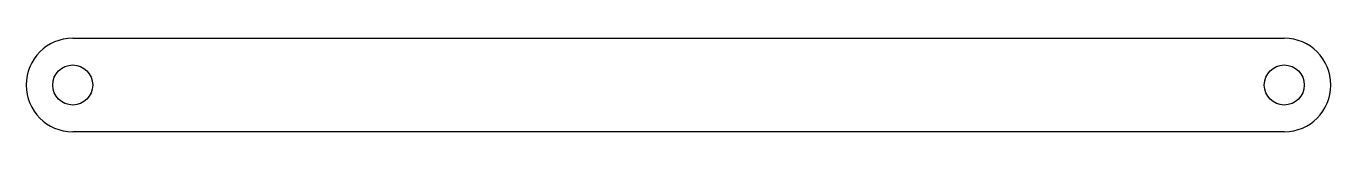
# Model space of a CAD drawing. Extents: x 131.3 to 229.3, y 86.1 to 93.1.
import ezdxf

# ---------------------------------------------------------------- set-up
doc = ezdxf.new("R2010")
doc.units = 0
doc.header["$MEASUREMENT"] = 0

msp = doc.modelspace()

# ---------------------------------------------------------------- linework, layer by layer
at = {"color": 7, "linetype": 'Continuous'}
for p, q in [((134.83214, 93.056507), (225.83214, 93.056507)), ((225.83214, 86.056507), (134.83214, 86.056507))]:
    msp.add_line(p, q, dxfattribs=at)
for centre in [(134.83214, 89.556507), (225.83214, 89.556507)]:
    msp.add_circle(centre, 1.5, dxfattribs=at)
for centre, start, end in [((134.83214, 89.556507), 90, 270), ((225.83214, 89.556507), 270, 90)]:
    msp.add_arc(centre, 3.5, start, end, dxfattribs=at)

doc.saveas('drawing.dxf')
